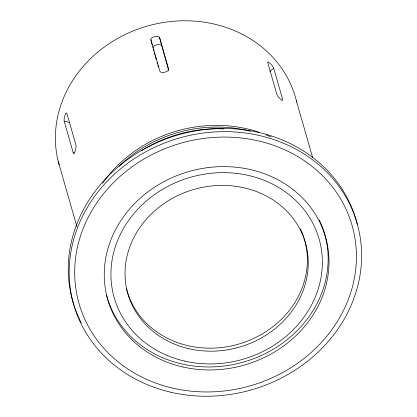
<?xml version="1.0" encoding="UTF-8"?>
<svg xmlns="http://www.w3.org/2000/svg" width="417" height="417" viewBox="0 0 417 417"><rect width="100%" height="100%" fill="white"/><g stroke="black" fill="none" stroke-linecap="round" stroke-linejoin="round"><path stroke-width="0.63" d="M269.945 71.416L273.682 68.133A4.478 0.964 48.7 0 0 270.133 63.363A4.478 0.964 48.7 0 0 267.709 62.54L276.779 94.169A4.478 0.964 48.7 0 0 280.328 98.938A4.478 0.964 48.7 0 0 282.752 99.762L273.682 68.133M64.187 121.232L73.251 152.862A4.478 1.089 -77 0 0 75.169 150.938A4.478 1.089 -77 0 0 75.957 145.069L66.887 113.44A4.478 1.089 -77 0 0 64.969 115.363A4.478 1.089 -77 0 0 64.187 121.232L69.597 122.489M73.251 152.862L74.455 153.138M296.393 100.883L312.682 157.694M159.544 37.483L168.614 69.113A4.478 2.054 -13.7 0 1 164.84 72.183A4.478 2.054 -13.7 0 1 159.94 71.312L150.871 39.683A4.478 2.054 -13.7 0 1 154.639 36.613A4.478 2.054 -13.7 0 1 159.544 37.483L168.677 70.536M153.242 49.17L153.774 51.025M154.134 52.266L155.02 55.367M155.374 56.608L156.266 59.709M156.974 62.19L157.511 64.051M157.866 65.292L158.397 67.153M58.187 161.259L76.983 226.806M150.871 39.683L152.169 44.984M81.211 322.685A147.415 130.995 -16 0 1 74.674 307.407M74.262 306.198A147.415 130.995 -16 0 1 178.163 134.946A147.415 130.995 -16 0 1 357.369 224.591M59.162 164.929A122.885 109.197 -16 0 1 149.953 25.343A122.885 109.197 -16 0 1 296.685 102.113M141.759 150.542A127.623 113.408 -16 0 1 223.976 128.905M119.022 166.274A127.623 113.408 -16 0 1 250.617 131.282M102.629 183.23A127.623 113.408 -16 0 1 258.79 132.153M266.004 134.811A127.623 113.408 -16 0 1 271.238 137.063M152.888 47.929A4.478 2.054 -13.7 0 1 156.656 44.854A4.478 2.054 -13.7 0 1 161.561 45.729M319.333 220.014A113.283 100.664 -16 0 1 250.716 359.756A113.283 100.664 -16 0 1 106.45 294.96M305.28 242.6A92.345 82.06 -16 0 1 235.626 344.916A92.345 82.06 -16 0 1 126.424 288.585M300.391 228.803A92.345 82.06 -16 0 1 303.498 236.496M303.899 237.711A92.345 82.06 -16 0 1 305.124 241.985M172.716 388.112A141.999 126.179 -16 0 0 353.183 229.631A141.999 126.179 -16 0 0 120.763 175.792A141.999 126.179 -16 0 0 172.716 388.112M170.923 392.246A147.399 130.985 -16 0 0 358.255 227.729A147.399 130.985 -16 0 0 116.995 171.84A147.399 130.985 -16 0 0 170.923 392.246M182.464 366.903A113.283 100.664 -16 0 0 326.433 240.463A113.283 100.664 -16 0 0 141.014 197.512A113.283 100.664 -16 0 0 182.464 366.903M184.491 361.054A106.57 94.701 -16 0 0 319.928 242.11A106.57 94.701 -16 0 0 145.497 201.708A106.57 94.701 -16 0 0 184.491 361.054M188.781 348.675A92.345 82.06 -16 0 0 306.141 245.608A92.345 82.06 -16 0 0 154.994 210.595A92.345 82.06 -16 0 0 188.781 348.675"/></g></svg>
